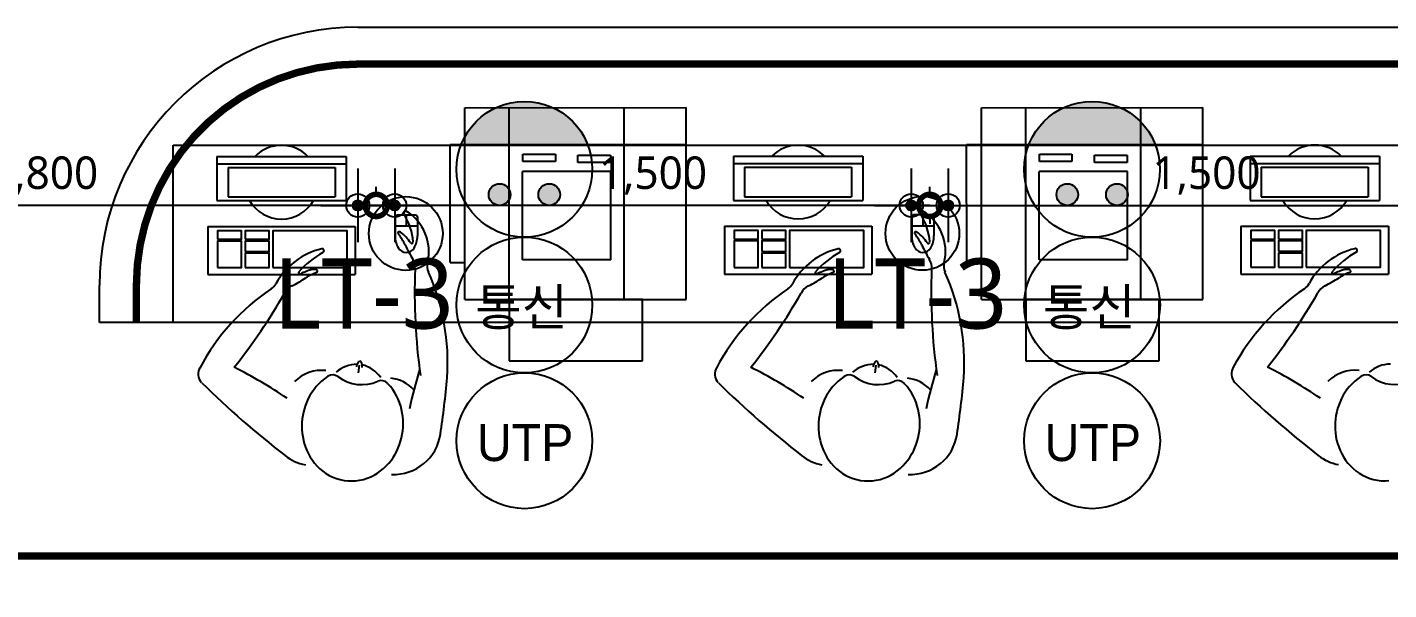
# Model space of a CAD drawing. Extents: x 11477420 to 23072185, y -28506554 to -14238804.
# Drawn here: x 11533078 to 11536768, y -14277241 to -14275716 of the extents above; entities that cross this region are included whole.
import ezdxf
from ezdxf.enums import TextEntityAlignment as Align

# ---------------------------------------------------------------- set-up
doc = ezdxf.new("R2010")
doc.units = 0
doc.header["$LTSCALE"] = 50
doc.header["$MEASUREMENT"] = 0
doc.linetypes.add('DH-HID2', pattern=[1.2, 0.8, -0.4])
doc.linetypes.add('HIDDEN', pattern=[0.375, 0.25, -0.125])
doc.layers.get('0').update_dxf_attribs({"linetype": 'CONTINUOUS'})
doc.layers.get('DEFPOINTS').update_dxf_attribs({"linetype": 'CONTINUOUS'})
for name, color, linetype in [('07-DIM WAL', 5, 'CONTINUOUS'), ('2.글자선', 60, 'CONTINUOUS'), ('3 가구-붙박이', 6, 'CONTINUOUS'), ('BLOCK', 1, 'CONTINUOUS'), ('FU-FURM', 251, 'DH-HID2'), ('Layer2', 51, 'CONTINUOUS'), ('RC-LIGHT', 7, 'CONTINUOUS'), ('설비', 7, 'CONTINUOUS')]:
    doc.layers.add(name, color=color, linetype=linetype)
doc.styles.add('DAWIN', font='NanumSquareR.ttf')
doc.styles.add('맑은 고딕', font='malgun.ttf')
doc.styles.add('코레일둥고', font='Korail_Round_Gothic_Medium.ttf')
doc.dimstyles.new('40', dxfattribs={"dimscale": 40, "dimtxt": 2.2, "dimasz": 3, "dimexe": 1.25, "dimexo": 0.625, "dimtad": 1, "dimdec": 0, "dimzin": 0, "dimdsep": 46, "dimlunit": 6, "dimtxsty": 'DAWIN', "dimblk1": 'DOTSMALL', "dimblk2": 'DOTSMALL', "dimsah": 1, "dimcen": 0.001, "dimclrd": 1, "dimclre": 1, "dimclrt": 3, "dimadec": 0, "dimazin": 0, "dimtfac": 1, "dimtdec": 0, "dimtix": 1, "dimtmove": 2, "dimatfit": 3, "dimldrblk": 'DOTSMALL', "dimfxl": 0, "dimtolj": 1, "dimtzin": 0, "dimarcsym": 0})

# ---------------------------------------------------------------- blocks, each defined once
blk = doc.blocks.new('flooor2')
at = {"layer": '3 가구-붙박이', "color": 8}
for p, q in [((11533974.1, -14275716.4), (11537774.1, -14275716.4)), ((11533474.1, -14276036.4), (11537774.1, -14276036.4)), ((11533474.1, -14276516.4), (11533474.1, -14276036.4)), ((11533274.1, -14276516.4), (11533274.1, -14276416.4)), ((11537774.1, -14276516.4), (11533274.1, -14276516.4))]:
    blk.add_line(p, q, dxfattribs=at)
blk.add_arc((11533974.1, -14276416.4), 700, 90, 180, dxfattribs=at)
at = {"layer": 'BLOCK', "color": 8}
for p, q in [((11533834.6, -14276378.4), (11533833.9, -14276378.7)), ((11533835.4, -14276378), (11533834.6, -14276378.4)), ((11533836.2, -14276377.6), (11533835.4, -14276378)), ((11533837, -14276377.3), (11533836.2, -14276377.6)), ((11533837.7, -14276377), (11533837, -14276377.3)), ((11533838.3, -14276376.7), (11533837.7, -14276377)), ((11533838.9, -14276376.4), (11533838.3, -14276376.7)), ((11533839.5, -14276376.2), (11533838.9, -14276376.4)), ((11533840.1, -14276376), (11533839.5, -14276376.2)), ((11533840.7, -14276375.8), (11533840.1, -14276376)), ((11533841.2, -14276375.6), (11533840.7, -14276375.8)), ((11533841.8, -14276375.4), (11533841.2, -14276375.6)), ((11533842.3, -14276375.2), (11533841.8, -14276375.4)), ((11533842.9, -14276375.1), (11533842.3, -14276375.2)), ((11533843.4, -14276374.9), (11533842.9, -14276375.1)), ((11533844, -14276374.7), (11533843.4, -14276374.9)), ((11533844.6, -14276374.6), (11533844, -14276374.7)), ((11533845.2, -14276374.4), (11533844.6, -14276374.6)), ((11533845.8, -14276374.3), (11533845.2, -14276374.4)), ((11533846.5, -14276374.1), (11533845.8, -14276374.3)), ((11533847.1, -14276374), (11533846.5, -14276374.1)), ((11533847.9, -14276373.8), (11533847.1, -14276374)), ((11533848.7, -14276373.7), (11533847.9, -14276373.8)), ((11533849.6, -14276373.5), (11533848.7, -14276373.7)), ((11533850.5, -14276373.4), (11533849.6, -14276373.5)), ((11533851.5, -14276373.2), (11533850.5, -14276373.4)), ((11533852.7, -14276373.1), (11533851.5, -14276373.2)), ((11533854, -14276373), (11533852.7, -14276373.1)), ((11533855.4, -14276373), (11533854, -14276373)), ((11533856.9, -14276373), (11533855.4, -14276373)), ((11533858.6, -14276373.2), (11533856.9, -14276373)), ((11533860.4, -14276373.5), (11533858.6, -14276373.2)), ((11533862, -14276374.1), (11533860.4, -14276373.5)), ((11533863.5, -14276374.9), (11533862, -14276374.1)), ((11533864.5, -14276376.1), (11533863.5, -14276374.9)), ((11533863.9, -14276380.8), (11533864.1, -14276380.5)), ((11533864.1, -14276380.5), (11533864.8, -14276379)), ((11533865, -14276377.5), (11533864.5, -14276376.1)), ((11533864.8, -14276379), (11533865, -14276377.5)), ((11535234.6, -14276378.4), (11535233.9, -14276378.7)), ((11535235.4, -14276378), (11535234.6, -14276378.4)), ((11535236.2, -14276377.6), (11535235.4, -14276378)), ((11535237, -14276377.3), (11535236.2, -14276377.6)), ((11535237.7, -14276377), (11535237, -14276377.3)), ((11535238.3, -14276376.7), (11535237.7, -14276377)), ((11535238.9, -14276376.4), (11535238.3, -14276376.7)), ((11535239.5, -14276376.2), (11535238.9, -14276376.4)), ((11535240.1, -14276376), (11535239.5, -14276376.2)), ((11535240.7, -14276375.8), (11535240.1, -14276376)), ((11535241.2, -14276375.6), (11535240.7, -14276375.8)), ((11535241.8, -14276375.4), (11535241.2, -14276375.6)), ((11535242.3, -14276375.2), (11535241.8, -14276375.4)), ((11535242.9, -14276375.1), (11535242.3, -14276375.2)), ((11535243.4, -14276374.9), (11535242.9, -14276375.1)), ((11535244, -14276374.7), (11535243.4, -14276374.9)), ((11535244.6, -14276374.6), (11535244, -14276374.7)), ((11535245.2, -14276374.4), (11535244.6, -14276374.6)), ((11535245.8, -14276374.3), (11535245.2, -14276374.4)), ((11535246.5, -14276374.1), (11535245.8, -14276374.3)), ((11535247.1, -14276374), (11535246.5, -14276374.1)), ((11535247.9, -14276373.8), (11535247.1, -14276374)), ((11535248.7, -14276373.7), (11535247.9, -14276373.8)), ((11535249.6, -14276373.5), (11535248.7, -14276373.7)), ((11535250.5, -14276373.4), (11535249.6, -14276373.5)), ((11535251.5, -14276373.2), (11535250.5, -14276373.4)), ((11535252.7, -14276373.1), (11535251.5, -14276373.2)), ((11535254, -14276373), (11535252.7, -14276373.1)), ((11535255.4, -14276373), (11535254, -14276373)), ((11535256.9, -14276373), (11535255.4, -14276373)), ((11535258.6, -14276373.2), (11535256.9, -14276373)), ((11535260.4, -14276373.5), (11535258.6, -14276373.2)), ((11535262, -14276374.1), (11535260.4, -14276373.5)), ((11535263.5, -14276374.9), (11535262, -14276374.1)), ((11535264.5, -14276376.1), (11535263.5, -14276374.9)), ((11535263.9, -14276380.8), (11535264.1, -14276380.5)), ((11535264.1, -14276380.5), (11535264.8, -14276379)), ((11535265, -14276377.5), (11535264.5, -14276376.1)), ((11535264.8, -14276379), (11535265, -14276377.5)), ((11536634.6, -14276378.1), (11536633.9, -14276378.4)), ((11536635.4, -14276377.6), (11536634.6, -14276378.1)), ((11536636.2, -14276377.3), (11536635.4, -14276377.6)), ((11536637, -14276376.9), (11536636.2, -14276377.3)), ((11536637.7, -14276376.6), (11536637, -14276376.9)), ((11536638.3, -14276376.3), (11536637.7, -14276376.6)), ((11536638.9, -14276376.1), (11536638.3, -14276376.3)), ((11536639.5, -14276375.9), (11536638.9, -14276376.1)), ((11536640.1, -14276375.7), (11536639.5, -14276375.9)), ((11536640.7, -14276375.5), (11536640.1, -14276375.7)), ((11536641.2, -14276375.3), (11536640.7, -14276375.5)), ((11536641.8, -14276375.1), (11536641.2, -14276375.3)), ((11536642.3, -14276374.9), (11536641.8, -14276375.1)), ((11536642.9, -14276374.7), (11536642.3, -14276374.9)), ((11536643.4, -14276374.6), (11536642.9, -14276374.7)), ((11536644, -14276374.4), (11536643.4, -14276374.6)), ((11536644.6, -14276374.2), (11536644, -14276374.4)), ((11536645.2, -14276374.1), (11536644.6, -14276374.2)), ((11536645.8, -14276373.9), (11536645.2, -14276374.1)), ((11536646.5, -14276373.8), (11536645.8, -14276373.9)), ((11536647.1, -14276373.6), (11536646.5, -14276373.8)), ((11536647.9, -14276373.5), (11536647.1, -14276373.6)), ((11536648.7, -14276373.3), (11536647.9, -14276373.5)), ((11536649.6, -14276373.2), (11536648.7, -14276373.3)), ((11536650.5, -14276373), (11536649.6, -14276373.2)), ((11536651.5, -14276372.9), (11536650.5, -14276373)), ((11536652.7, -14276372.8), (11536651.5, -14276372.9)), ((11536654, -14276372.7), (11536652.7, -14276372.8)), ((11536655.4, -14276372.7), (11536654, -14276372.7)), ((11536656.9, -14276372.7), (11536655.4, -14276372.7)), ((11536658.6, -14276372.9), (11536656.9, -14276372.7)), ((11536660.4, -14276373.2), (11536658.6, -14276372.9)), ((11536662, -14276373.7), (11536660.4, -14276373.2)), ((11536663.5, -14276374.6), (11536662, -14276373.7)), ((11536664.5, -14276375.7), (11536663.5, -14276374.6)), ((11536663.9, -14276380.4), (11536664.1, -14276380.2)), ((11536664.1, -14276380.2), (11536664.8, -14276378.7)), ((11536665, -14276377.1), (11536664.5, -14276375.7)), ((11536664.8, -14276378.7), (11536665, -14276377.1)), ((11533970.1, -14276636.6), (11533970, -14276636.8)), ((11533970.3, -14276635.6), (11533970.1, -14276636.6)), ((11533970.6, -14276634.6), (11533970.3, -14276635.6)), ((11533970.9, -14276633.5), (11533970.6, -14276634.6)), ((11533971.3, -14276632.2), (11533970.9, -14276633.5)), ((11533971.8, -14276630.9), (11533971.3, -14276632.2)), ((11533972.5, -14276629.4), (11533971.8, -14276630.9)), ((11533973.2, -14276627.7), (11533972.5, -14276629.4)), ((11533974.2, -14276626.1), (11533973.2, -14276627.7)), ((11533975.4, -14276624.4), (11533974.2, -14276626.1)), ((11533976.8, -14276623), (11533975.4, -14276624.4)), ((11533976.3, -14276653.5), (11533978.7, -14276632.5)), ((11533978.3, -14276622.1), (11533976.8, -14276623)), ((11533980, -14276621.9), (11533978.3, -14276622.1)), ((11533981.5, -14276622.5), (11533980, -14276621.9)), ((11533982.8, -14276623.8), (11533981.5, -14276622.5)), ((11533983.8, -14276625.4), (11533982.8, -14276623.8)), ((11533984.6, -14276627.3), (11533983.8, -14276625.4)), ((11533985.1, -14276629.1), (11533984.6, -14276627.3)), ((11533985.5, -14276630.9), (11533985.1, -14276629.1)), ((11533985.8, -14276632.5), (11533985.5, -14276630.9)), ((11533986, -14276633.9), (11533985.8, -14276632.5)), ((11533986.1, -14276635.3), (11533986, -14276633.9)), ((11533986.1, -14276636.4), (11533986.1, -14276635.3)), ((11533986.2, -14276637.5), (11533986.1, -14276636.4)), ((11533986.2, -14276638.5), (11533986.2, -14276637.5)), ((11533986.2, -14276638.7), (11533986.2, -14276638.5)), ((11535370.1, -14276636.6), (11535370, -14276636.8)), ((11535370.3, -14276635.6), (11535370.1, -14276636.6)), ((11535370.6, -14276634.6), (11535370.3, -14276635.6)), ((11535370.9, -14276633.5), (11535370.6, -14276634.6)), ((11535371.3, -14276632.2), (11535370.9, -14276633.5)), ((11535371.8, -14276630.9), (11535371.3, -14276632.2)), ((11535372.5, -14276629.4), (11535371.8, -14276630.9)), ((11535373.2, -14276627.7), (11535372.5, -14276629.4)), ((11535374.2, -14276626.1), (11535373.2, -14276627.7)), ((11535375.4, -14276624.4), (11535374.2, -14276626.1)), ((11535376.8, -14276623), (11535375.4, -14276624.4)), ((11535376.3, -14276653.5), (11535378.7, -14276632.5)), ((11535378.3, -14276622.1), (11535376.8, -14276623)), ((11535380, -14276621.9), (11535378.3, -14276622.1)), ((11535381.5, -14276622.5), (11535380, -14276621.9)), ((11535382.8, -14276623.8), (11535381.5, -14276622.5)), ((11535383.8, -14276625.4), (11535382.8, -14276623.8)), ((11535384.6, -14276627.3), (11535383.8, -14276625.4)), ((11535385.1, -14276629.1), (11535384.6, -14276627.3)), ((11535385.5, -14276630.9), (11535385.1, -14276629.1)), ((11535385.8, -14276632.5), (11535385.5, -14276630.9)), ((11535386, -14276633.9), (11535385.8, -14276632.5)), ((11535386.1, -14276635.3), (11535386, -14276633.9)), ((11535386.1, -14276636.4), (11535386.1, -14276635.3)), ((11535386.2, -14276637.5), (11535386.1, -14276636.4)), ((11535386.2, -14276638.5), (11535386.2, -14276637.5)), ((11535386.2, -14276638.7), (11535386.2, -14276638.5)), ((11533861.7, -14276690.3), (11533855.4, -14276698)), ((11533868.6, -14276682.9), (11533861.7, -14276690.3)), ((11533875.9, -14276675.9), (11533868.6, -14276682.9)), ((11533883.9, -14276669.5), (11533875.9, -14276675.9)), ((11533892.3, -14276663.5), (11533883.9, -14276669.5)), ((11533893.7, -14276662.6), (11533892.3, -14276663.5)), ((11534055.7, -14276682.7), (11534054.5, -14276681.5)), ((11534062.5, -14276690.4), (11534055.7, -14276682.7)), ((11534068.7, -14276698.5), (11534062.5, -14276690.4)), ((11535261.7, -14276690.3), (11535255.4, -14276698)), ((11535268.6, -14276682.9), (11535261.7, -14276690.3)), ((11535275.9, -14276675.9), (11535268.6, -14276682.9)), ((11535283.9, -14276669.5), (11535275.9, -14276675.9)), ((11535292.3, -14276663.5), (11535283.9, -14276669.5)), ((11535293.7, -14276662.6), (11535292.3, -14276663.5)), ((11535455.7, -14276682.7), (11535454.5, -14276681.5)), ((11535462.5, -14276690.4), (11535455.7, -14276682.7)), ((11535468.7, -14276698.5), (11535462.5, -14276690.4)), ((11536661.7, -14276689.9), (11536655.4, -14276697.7)), ((11536668.6, -14276682.6), (11536661.7, -14276689.9)), ((11536675.9, -14276675.6), (11536668.6, -14276682.6)), ((11536683.9, -14276669.1), (11536675.9, -14276675.6)), ((11536692.3, -14276663.2), (11536683.9, -14276669.1)), ((11536693.7, -14276662.3), (11536692.3, -14276663.2)), ((11533835.8, -14276732), (11533832.3, -14276741)), ((11533839.9, -14276723.1), (11533835.8, -14276732)), ((11533844.5, -14276714.5), (11533839.9, -14276723.1)), ((11533849.7, -14276706.1), (11533844.5, -14276714.5)), ((11533855.4, -14276698), (11533849.7, -14276706.1)), ((11534074.2, -14276707), (11534068.7, -14276698.5)), ((11534079.2, -14276715.8), (11534074.2, -14276707)), ((11534083.5, -14276724.8), (11534079.2, -14276715.8)), ((11534087.2, -14276734), (11534083.5, -14276724.8)), ((11535235.8, -14276732), (11535232.3, -14276741)), ((11535239.9, -14276723.1), (11535235.8, -14276732)), ((11535244.5, -14276714.5), (11535239.9, -14276723.1)), ((11535249.7, -14276706.1), (11535244.5, -14276714.5)), ((11535255.4, -14276698), (11535249.7, -14276706.1)), ((11535474.2, -14276707), (11535468.7, -14276698.5)), ((11535479.2, -14276715.8), (11535474.2, -14276707)), ((11535483.5, -14276724.8), (11535479.2, -14276715.8)), ((11535487.2, -14276734), (11535483.5, -14276724.8)), ((11536635.8, -14276731.6), (11536632.3, -14276740.6)), ((11536639.9, -14276722.8), (11536635.8, -14276731.6)), ((11536644.5, -14276714.2), (11536639.9, -14276722.8)), ((11536649.7, -14276705.8), (11536644.5, -14276714.2)), ((11536655.4, -14276697.7), (11536649.7, -14276705.8)), ((11533824.9, -14276768.8), (11533823.5, -14276778.3)), ((11533826.8, -14276759.4), (11533824.9, -14276768.8)), ((11533829.3, -14276750.1), (11533826.8, -14276759.4)), ((11533832.3, -14276741), (11533829.3, -14276750.1)), ((11534090.3, -14276743.3), (11534087.2, -14276734)), ((11534092.8, -14276752.8), (11534090.3, -14276743.3)), ((11534094.7, -14276762.3), (11534092.8, -14276752.8)), ((11534096.1, -14276771.9), (11534094.7, -14276762.3)), ((11535224.9, -14276768.8), (11535223.5, -14276778.3)), ((11535226.8, -14276759.4), (11535224.9, -14276768.8)), ((11535229.3, -14276750.1), (11535226.8, -14276759.4)), ((11535232.3, -14276741), (11535229.3, -14276750.1)), ((11535490.3, -14276743.3), (11535487.2, -14276734)), ((11535492.8, -14276752.8), (11535490.3, -14276743.3)), ((11535494.7, -14276762.3), (11535492.8, -14276752.8)), ((11535496.1, -14276771.9), (11535494.7, -14276762.3)), ((11536624.9, -14276768.5), (11536623.5, -14276777.9)), ((11536626.8, -14276759.1), (11536624.9, -14276768.5)), ((11536629.3, -14276749.8), (11536626.8, -14276759.1)), ((11536632.3, -14276740.6), (11536629.3, -14276749.8)), ((11533822.7, -14276787.8), (11533822.4, -14276797.4)), ((11533822.4, -14276797.4), (11533822.6, -14276807)), ((11533823.5, -14276778.3), (11533822.7, -14276787.8)), ((11534096, -14276810.2), (11534096.8, -14276800.7)), ((11534096.9, -14276781.5), (11534096.1, -14276771.9)), ((11534096.8, -14276800.7), (11534097.1, -14276791.1)), ((11534097.1, -14276791.1), (11534096.9, -14276781.5)), ((11535222.7, -14276787.8), (11535222.4, -14276797.4)), ((11535222.4, -14276797.4), (11535222.6, -14276807)), ((11535223.5, -14276778.3), (11535222.7, -14276787.8)), ((11535496, -14276810.2), (11535496.8, -14276800.7)), ((11535496.9, -14276781.5), (11535496.1, -14276771.9)), ((11535496.8, -14276800.7), (11535497.1, -14276791.1)), ((11535497.1, -14276791.1), (11535496.9, -14276781.5)), ((11536622.7, -14276787.5), (11536622.4, -14276797.1)), ((11536622.4, -14276797.1), (11536622.6, -14276806.7)), ((11536623.5, -14276777.9), (11536622.7, -14276787.5)), ((11533822.6, -14276807), (11533823.4, -14276816.6)), ((11533823.4, -14276816.6), (11533824.8, -14276826.2)), ((11533824.8, -14276826.2), (11533826.7, -14276835.7)), ((11533826.7, -14276835.7), (11533829.2, -14276845.2)), ((11534087.2, -14276847.5), (11534090.2, -14276838.4)), ((11534090.2, -14276838.4), (11534092.7, -14276829.1)), ((11534092.7, -14276829.1), (11534094.6, -14276819.7)), ((11534094.6, -14276819.7), (11534096, -14276810.2)), ((11535222.6, -14276807), (11535223.4, -14276816.6)), ((11535223.4, -14276816.6), (11535224.8, -14276826.2)), ((11535224.8, -14276826.2), (11535226.7, -14276835.7)), ((11535226.7, -14276835.7), (11535229.2, -14276845.2)), ((11535487.2, -14276847.5), (11535490.2, -14276838.4)), ((11535490.2, -14276838.4), (11535492.7, -14276829.1)), ((11535492.7, -14276829.1), (11535494.6, -14276819.7)), ((11535494.6, -14276819.7), (11535496, -14276810.2)), ((11536622.6, -14276806.7), (11536623.4, -14276816.3)), ((11536623.4, -14276816.3), (11536624.8, -14276825.9)), ((11536624.8, -14276825.9), (11536626.7, -14276835.4)), ((11536626.7, -14276835.4), (11536629.2, -14276844.8)), ((11533829.2, -14276845.2), (11533832.3, -14276854.5)), ((11533832.3, -14276854.5), (11533836, -14276863.7)), ((11533836, -14276863.7), (11533840.4, -14276872.7)), ((11533840.4, -14276872.7), (11533845.3, -14276881.5)), ((11534069.8, -14276882.4), (11534075, -14276874)), ((11534075, -14276874), (11534079.6, -14276865.4)), ((11534079.6, -14276865.4), (11534083.7, -14276856.5)), ((11534083.7, -14276856.5), (11534087.2, -14276847.5)), ((11535229.2, -14276845.2), (11535232.3, -14276854.5)), ((11535232.3, -14276854.5), (11535236, -14276863.7)), ((11535236, -14276863.7), (11535240.4, -14276872.7)), ((11535240.4, -14276872.7), (11535245.3, -14276881.5)), ((11535469.8, -14276882.4), (11535475, -14276874)), ((11535475, -14276874), (11535479.6, -14276865.4)), ((11535479.6, -14276865.4), (11535483.7, -14276856.5)), ((11535483.7, -14276856.5), (11535487.2, -14276847.5)), ((11536629.2, -14276844.8), (11536632.3, -14276854.2)), ((11536632.3, -14276854.2), (11536636, -14276863.4)), ((11536636, -14276863.4), (11536640.3, -14276872.4)), ((11536640.3, -14276872.4), (11536645.3, -14276881.2)), ((11533845.3, -14276881.5), (11533850.9, -14276890)), ((11533850.9, -14276890), (11533857.1, -14276898.1)), ((11533857.1, -14276898.1), (11533863.9, -14276905.8)), ((11533863.9, -14276905.8), (11533871.3, -14276913)), ((11533871.3, -14276913), (11533879.2, -14276919.7)), ((11534035.7, -14276919), (11534043.6, -14276912.6)), ((11534043.6, -14276912.6), (11534050.9, -14276905.6)), ((11534050.9, -14276905.6), (11534057.8, -14276898.2)), ((11534057.8, -14276898.2), (11534064.1, -14276890.5)), ((11534064.1, -14276890.5), (11534069.8, -14276882.4)), ((11535245.3, -14276881.5), (11535250.9, -14276890)), ((11535250.9, -14276890), (11535257.1, -14276898.1)), ((11535257.1, -14276898.1), (11535263.9, -14276905.8)), ((11535263.9, -14276905.8), (11535271.3, -14276913)), ((11535271.3, -14276913), (11535279.2, -14276919.7)), ((11535435.7, -14276919), (11535443.6, -14276912.6)), ((11535443.6, -14276912.6), (11535450.9, -14276905.6)), ((11535450.9, -14276905.6), (11535457.8, -14276898.2)), ((11535457.8, -14276898.2), (11535464.1, -14276890.5)), ((11535464.1, -14276890.5), (11535469.8, -14276882.4)), ((11536645.3, -14276881.2), (11536650.9, -14276889.6)), ((11536650.9, -14276889.6), (11536657.1, -14276897.7)), ((11536657.1, -14276897.7), (11536663.9, -14276905.5)), ((11536663.9, -14276905.5), (11536671.3, -14276912.7)), ((11536671.3, -14276912.7), (11536679.2, -14276919.4)), ((11533879.2, -14276919.7), (11533887.8, -14276925.8)), ((11533887.8, -14276925.8), (11533896.8, -14276931.2)), ((11533896.8, -14276931.2), (11533906.3, -14276935.9)), ((11533906.3, -14276935.9), (11533916.2, -14276939.7)), ((11533916.2, -14276939.7), (11533926.3, -14276942.7)), ((11533926.3, -14276942.7), (11533936.7, -14276944.9)), ((11533936.7, -14276944.9), (11533947.3, -14276946.1)), ((11533947.3, -14276946.1), (11533957.9, -14276946.4)), ((11533957.9, -14276946.4), (11533968.5, -14276945.9)), ((11533968.5, -14276945.9), (11533979, -14276944.4)), ((11533979, -14276944.4), (11533989.3, -14276942)), ((11533989.3, -14276942), (11533999.4, -14276938.9)), ((11533999.4, -14276938.9), (11534009.1, -14276934.9)), ((11534009.1, -14276934.9), (11534018.4, -14276930.3)), ((11534018.4, -14276930.3), (11534027.3, -14276925)), ((11534027.3, -14276925), (11534035.7, -14276919)), ((11535279.2, -14276919.7), (11535287.8, -14276925.8)), ((11535287.8, -14276925.8), (11535296.8, -14276931.2)), ((11535296.8, -14276931.2), (11535306.3, -14276935.9)), ((11535306.3, -14276935.9), (11535316.2, -14276939.7)), ((11535316.2, -14276939.7), (11535326.3, -14276942.7)), ((11535326.3, -14276942.7), (11535336.7, -14276944.9)), ((11535336.7, -14276944.9), (11535347.3, -14276946.1)), ((11535347.3, -14276946.1), (11535357.9, -14276946.4)), ((11535357.9, -14276946.4), (11535368.5, -14276945.9)), ((11535368.5, -14276945.9), (11535379, -14276944.4)), ((11535379, -14276944.4), (11535389.3, -14276942)), ((11535389.3, -14276942), (11535399.4, -14276938.9)), ((11535399.4, -14276938.9), (11535409.1, -14276934.9)), ((11535409.1, -14276934.9), (11535418.4, -14276930.3)), ((11535418.4, -14276930.3), (11535427.3, -14276925)), ((11535427.3, -14276925), (11535435.7, -14276919)), ((11536679.2, -14276919.4), (11536687.8, -14276925.5)), ((11536687.8, -14276925.5), (11536696.8, -14276930.9)), ((11536696.8, -14276930.9), (11536706.3, -14276935.5)), ((11536706.3, -14276935.5), (11536716.2, -14276939.4)), ((11536716.2, -14276939.4), (11536726.3, -14276942.4)), ((11536726.3, -14276942.4), (11536736.7, -14276944.5)), ((11536736.7, -14276944.5), (11536747.3, -14276945.8)), ((11536747.3, -14276945.8), (11536757.9, -14276946.1)), ((11536757.9, -14276946.1), (11536768.5, -14276945.5))]:
    blk.add_line(p, q, dxfattribs=at)
for centre, radius, start, end in [((11534104.6, -14276220.5), 5.67, 82.0924, 210.1135), ((11534039, -14276324.1), 127.7, 346.1893, 58.7345), ((11535504.6, -14276220.5), 5.67, 82.0924, 210.1135), ((11535439, -14276324.1), 127.7, 346.1893, 58.7345), ((11533956.1, -14276312), 168.7, 4.5802, 31.6921), ((11535356.1, -14276312), 168.7, 4.5802, 31.6921), ((11534086.8, -14276274.8), 3.9, 47.5273, 227.5285), ((11533978.6, -14276364.1), 136.5, 24.9753, 39.2892), ((11534033.7, -14276352.9), 98.3, 31.8449, 55.4243), ((11535486.8, -14276274.8), 3.9, 47.5273, 227.5285), ((11535378.6, -14276364.1), 136.5, 24.9753, 39.2892), ((11535433.7, -14276352.9), 98.3, 31.8449, 55.4243), ((11533920.1, -14276503.5), 191.6, 103.2278, 151.3653), ((11533877.4, -14276322), 5.11, 294.3271, 103.2283), ((11534497.6, -14276122.4), 436, 204.9747, 210.7765), ((11534120.5, -14276299), 3.84, 211.8448, 3.316), ((11535320.1, -14276503.5), 191.6, 103.2278, 151.3653), ((11535277.4, -14276322), 5.11, 294.3271, 103.2283), ((11535897.6, -14276122.4), 436, 204.9747, 210.7765), ((11535520.5, -14276299), 3.84, 211.8448, 3.316), ((11536720.1, -14276503.2), 191.6, 103.2278, 151.3653), ((11536677.4, -14276321.6), 5.11, 294.3271, 103.2283), ((11534004.5, -14276546.8), 253.1, 119.5754, 138.6129), ((11534090, -14276367.2), 39.4, 352.6332, 33.4358), ((11534201.4, -14276364), 39.4, 166.1892, 204.0696), ((11535404.5, -14276546.8), 253.1, 119.5754, 138.6129), ((11535490, -14276367.2), 39.4, 352.6332, 33.4358), ((11535601.4, -14276364), 39.4, 166.1892, 204.0696), ((11536804.5, -14276546.4), 253.1, 119.5754, 138.6129), ((11533596.1, -14276029.8), 436, 297.1661, 302.9679), ((11533817.5, -14276382), 3.84, 138.614, 298.9552), ((11533866.9, -14276471.3), 98.3, 109.6236, 118.9551), ((11533907.7, -14276510.1), 136.5, 108.6532, 122.9671), ((11535743.8, -14276434.6), 1615.8, 177.7896, 188.0198), ((11533616.4, -14276625.3), 601.2, 356.0826, 24.0694), ((11534996.1, -14276029.8), 436, 297.1661, 302.9679), ((11535217.5, -14276382), 3.84, 138.614, 298.9552), ((11535266.9, -14276471.3), 98.3, 109.6236, 118.9551), ((11535307.7, -14276510.1), 136.5, 108.6532, 122.9671), ((11537143.8, -14276434.6), 1615.8, 177.7896, 188.0198), ((11535016.4, -14276625.3), 601.2, 356.0826, 24.0694), ((11536396.1, -14276029.5), 436, 297.1661, 302.9679), ((11536617.5, -14276381.6), 3.84, 138.614, 298.9552), ((11536666.9, -14276471), 98.3, 109.6236, 118.9551), ((11536707.7, -14276509.8), 136.5, 108.6532, 122.9671), ((11534075.9, -14276923.7), 601.2, 124.0369, 151.8596), ((11533717.4, -14276392.8), 39.4, 304.0376, 331.3659), ((11533811.5, -14276453.6), 39.4, 114.5058, 155.3086), ((11535475.9, -14276923.7), 601.2, 124.0369, 151.8596), ((11535117.4, -14276392.8), 39.4, 304.0376, 331.3659), ((11535211.5, -14276453.6), 39.4, 114.5058, 155.3086), ((11536875.9, -14276923.4), 601.2, 124.0369, 151.8596), ((11535174.2, -14275632.6), 1615.8, 321.5304, 330.153), ((11536517.4, -14276392.5), 39.4, 304.0376, 331.3659), ((11536611.5, -14276453.2), 39.4, 114.5058, 155.3086), ((11532374.2, -14275632.9), 1615.8, 321.5304, 330.153), ((11533774.2, -14275632.9), 1615.8, 321.5304, 330.153), ((11533574.2, -14276656.7), 32.8, 144.8332, 224.3628), ((11533054.4, -14277798.8), 1299.7, 55.9262, 63.2537), ((11533875.8, -14276748.9), 102.4, 83.3147, 135.5022), ((11533972.2, -14276715.7), 85.7, 89.9895, 131.7515), ((11533965.8, -14276715), 85.7, 34.8779, 76.6399), ((11535384.4, -14277025.2), 1299.7, 162.9781, 167.8187), ((11534974.2, -14276656.7), 32.8, 144.8332, 224.3628), ((11534454.4, -14277798.8), 1299.7, 55.9262, 63.2537), ((11535275.8, -14276748.9), 102.4, 83.3147, 135.5022), ((11535372.2, -14276715.7), 85.7, 89.9895, 131.7515), ((11535365.8, -14276715), 85.7, 34.8779, 76.6399), ((11536784.4, -14277025.2), 1299.7, 162.9781, 167.8187), ((11536374.2, -14276656.3), 32.8, 144.8332, 224.3628), ((11535854.4, -14277798.4), 1299.7, 55.9262, 63.2537), ((11536675.8, -14276748.6), 102.4, 83.3147, 135.5022), ((11536772.2, -14276715.4), 85.7, 89.9895, 131.7515), ((11535381, -14274815.6), 2612.4, 225.5367, 232.1177), ((11533906.3, -14276681.9), 23, 52.9775, 123.1019), ((11533985.2, -14276577.3), 108, 232.978, 293.6514), ((11534037.7, -14276697.3), 23, 43.5275, 113.6519), ((11534051.9, -14276769.6), 102.4, 43.4483, 83.3147), ((11531614.1, -14276435.5), 2612.4, 351.5518, 354.9301), ((11536781, -14274815.6), 2612.4, 225.5367, 232.1177), ((11535306.3, -14276681.9), 23, 52.9775, 123.1019), ((11535385.2, -14276577.3), 108, 232.978, 293.6514), ((11535437.7, -14276697.3), 23, 43.5275, 113.6519), ((11535451.9, -14276769.6), 102.4, 43.4483, 83.3147), ((11533014.1, -14276435.5), 2612.4, 351.5518, 354.9301), ((11538181, -14274815.3), 2612.4, 225.5367, 232.1177), ((11536706.3, -14276681.6), 23, 52.9775, 123.1019), ((11536785.2, -14276577), 108, 232.978, 293.6514), ((11534071.5, -14276800.5), 128, 267.273, 351.5519), ((11535471.5, -14276800.5), 128, 267.273, 351.5519), ((11533855.5, -14276776.5), 128, 232.1177, 259.4011), ((11535255.5, -14276776.5), 128, 232.1177, 259.4011), ((11536655.5, -14276776.2), 128, 232.1177, 259.4011)]:
    blk.add_arc(centre, radius, start, end, dxfattribs=at)
at = {"layer": 'FU-FURM', "color": 8, "ltscale": 30}
for p, q in [((11534264, -14275934.5), (11534864, -14275934.4)), ((11534264.1, -14276454.5), (11534264, -14275934.5)), ((11534384.1, -14276454.5), (11534384, -14275934.5)), ((11534696.1, -14276454.4), (11534696, -14275934.4)), ((11534864.1, -14276454.4), (11534864, -14275934.4)), ((11535664, -14275934.5), (11536264, -14275934.4)), ((11535664.1, -14276454.5), (11535664, -14275934.5)), ((11535784.1, -14276454.5), (11535784, -14275934.5)), ((11536096.1, -14276454.4), (11536096, -14275934.4)), ((11536264.1, -14276454.4), (11536264, -14275934.4)), ((11534224, -14276034.5), (11534264, -14276034.5)), ((11534224.1, -14276354.5), (11534224, -14276034.5)), ((11534264, -14276034.5), (11534864, -14276034.4)), ((11535624, -14276034.5), (11535664, -14276034.5)), ((11535624.1, -14276354.5), (11535624, -14276034.5)), ((11535664, -14276034.5), (11536264, -14276034.4)), ((11534660.2, -14276107.2), (11534420.2, -14276107.2)), ((11534420.2, -14276347.2), (11534420.2, -14276107.2)), ((11534660.2, -14276347.2), (11534660.2, -14276107.2)), ((11536060.2, -14276107.2), (11535820.2, -14276107.2)), ((11535820.2, -14276347.2), (11535820.2, -14276107.2)), ((11536060.2, -14276347.2), (11536060.2, -14276107.2)), ((11534224.1, -14276354.5), (11534264.1, -14276354.5)), ((11534660.2, -14276347.2), (11534420.2, -14276347.2)), ((11535624.1, -14276354.5), (11535664.1, -14276354.5)), ((11536060.2, -14276347.2), (11535820.2, -14276347.2)), ((11534264.1, -14276454.5), (11534864.1, -14276454.4)), ((11535664.1, -14276454.5), (11536264.1, -14276454.4))]:
    blk.add_line(p, q, dxfattribs=at)
at = {"layer": 'FU-FURM', "color": 8, "linetype": 'Continuous'}
for p, q in [((11533592.4, -14276066.4), (11533942.4, -14276066.4)), ((11533592.4, -14276066.4), (11533592.4, -14276186.4)), ((11533592.4, -14276066.4), (11533592.4, -14276186.4)), ((11533942.4, -14276066.4), (11533942.4, -14276186.4)), ((11534992.4, -14276066.1), (11535342.4, -14276066.1)), ((11534992.4, -14276066.1), (11534992.4, -14276186.1)), ((11534992.4, -14276066.1), (11534992.4, -14276186.1)), ((11535342.4, -14276066.1), (11535342.4, -14276186.1)), ((11536392.4, -14276065.8), (11536742.4, -14276065.8)), ((11536392.4, -14276065.8), (11536392.4, -14276185.8)), ((11536392.4, -14276065.8), (11536392.4, -14276185.8)), ((11536742.4, -14276065.8), (11536742.4, -14276185.8)), ((11533592.4, -14276086.4), (11533942.4, -14276086.4)), ((11533622.4, -14276096.4), (11533912.4, -14276096.4)), ((11533622.4, -14276096.4), (11533622.4, -14276176.4)), ((11533912.4, -14276096.4), (11533912.4, -14276176.4)), ((11534992.4, -14276086.1), (11535342.4, -14276086.1)), ((11535022.4, -14276096.1), (11535312.4, -14276096.1)), ((11535022.4, -14276096.1), (11535022.4, -14276176.1)), ((11535312.4, -14276096.1), (11535312.4, -14276176.1)), ((11536392.4, -14276085.8), (11536742.4, -14276085.8)), ((11536422.4, -14276095.8), (11536712.4, -14276095.8)), ((11536422.4, -14276095.8), (11536422.4, -14276175.8)), ((11536712.4, -14276095.8), (11536712.4, -14276175.8)), ((11533622.4, -14276176.4), (11533912.4, -14276176.4)), ((11535022.4, -14276176.1), (11535312.4, -14276176.1)), ((11536422.4, -14276175.8), (11536712.4, -14276175.8)), ((11533592.4, -14276186.4), (11533942.4, -14276186.4)), ((11534992.4, -14276186.1), (11535342.4, -14276186.1)), ((11536392.4, -14276185.8), (11536742.4, -14276185.8)), ((11534075.5, -14276230.7), (11534075.5, -14276282.2)), ((11534130.5, -14276225.7), (11534080.5, -14276225.7)), ((11534105.5, -14276225.7), (11534105.5, -14276255.7)), ((11534135.5, -14276230.7), (11534135.5, -14276282.2)), ((11535475.5, -14276230.4), (11535475.5, -14276281.9)), ((11535530.5, -14276225.4), (11535480.5, -14276225.4)), ((11535505.5, -14276225.4), (11535505.5, -14276255.4)), ((11535535.5, -14276230.4), (11535535.5, -14276281.9)), ((11533567.4, -14276256.4), (11533967.4, -14276256.4)), ((11533567.4, -14276256.4), (11533567.4, -14276386.4)), ((11533967.4, -14276256.4), (11533967.4, -14276386.4)), ((11534135.5, -14276255.7), (11534075.5, -14276255.7)), ((11534967.4, -14276256.1), (11535367.4, -14276256.1)), ((11534967.4, -14276256.1), (11534967.4, -14276386.1)), ((11535367.4, -14276256.1), (11535367.4, -14276386.1)), ((11535535.5, -14276255.4), (11535475.5, -14276255.4)), ((11536367.4, -14276255.8), (11536767.4, -14276255.8)), ((11536367.4, -14276255.8), (11536367.4, -14276385.8)), ((11536767.4, -14276255.8), (11536767.4, -14276385.8)), ((11533567.4, -14276386.4), (11533967.4, -14276386.4)), ((11534967.4, -14276386.1), (11535367.4, -14276386.1)), ((11536367.4, -14276385.8), (11536767.4, -14276385.8))]:
    blk.add_line(p, q, dxfattribs=at)
at = {"layer": 'FU-FURM', "color": 8, "ltscale": 30}
for points in [[(11534421.4, -14276060.3), (11534509.4, -14276060.3), (11534509.5, -14276080.3), (11534421.5, -14276080.3), (11534421.4, -14276060.3)], [(11534570.6, -14276062.9), (11534658.6, -14276062.8), (11534658.6, -14276082.8), (11534570.6, -14276082.9), (11534570.6, -14276062.9)], [(11535821.4, -14276060.3), (11535909.4, -14276060.3), (11535909.5, -14276080.3), (11535821.5, -14276080.3), (11535821.4, -14276060.3)], [(11535970.6, -14276062.9), (11536058.6, -14276062.8), (11536058.6, -14276082.8), (11535970.6, -14276082.9), (11535970.6, -14276062.9)]]:
    blk.add_lwpolyline(points, dxfattribs=at)
at = {"layer": 'FU-FURM', "color": 8, "linetype": 'Continuous'}
for points in [[(11533594.3, -14276291.1), (11533659.2, -14276291.1), (11533659.2, -14276267.9), (11533594.3, -14276267.9)], [(11533669.2, -14276291.1), (11533734.1, -14276291.1), (11533734.1, -14276267.9), (11533669.2, -14276267.9)], [(11533744.1, -14276367.6), (11533945.4, -14276367.6), (11533945.4, -14276267.9), (11533744.1, -14276267.9)], [(11534994.3, -14276290.8), (11535059.2, -14276290.8), (11535059.2, -14276267.5), (11534994.3, -14276267.5)], [(11535069.2, -14276290.8), (11535134.1, -14276290.8), (11535134.1, -14276267.5), (11535069.2, -14276267.5)], [(11535144.1, -14276367.3), (11535345.4, -14276367.3), (11535345.4, -14276267.5), (11535144.1, -14276267.5)], [(11536394.3, -14276290.5), (11536459.2, -14276290.5), (11536459.2, -14276267.2), (11536394.3, -14276267.2)], [(11536469.2, -14276290.5), (11536534.1, -14276290.5), (11536534.1, -14276267.2), (11536469.2, -14276267.2)], [(11536544.1, -14276366.9), (11536745.4, -14276366.9), (11536745.4, -14276267.2), (11536544.1, -14276267.2)], [(11533594.3, -14276367.6), (11533659.2, -14276367.6), (11533659.2, -14276296.1), (11533594.3, -14276296.1)], [(11533669.2, -14276324.4), (11533734.1, -14276324.4), (11533734.1, -14276296.1), (11533669.2, -14276296.1)], [(11534994.3, -14276367.3), (11535059.2, -14276367.3), (11535059.2, -14276295.8), (11534994.3, -14276295.8)], [(11535069.2, -14276324.1), (11535134.1, -14276324.1), (11535134.1, -14276295.8), (11535069.2, -14276295.8)], [(11536394.3, -14276366.9), (11536459.2, -14276366.9), (11536459.2, -14276295.4), (11536394.3, -14276295.4)], [(11536469.2, -14276323.7), (11536534.1, -14276323.7), (11536534.1, -14276295.4), (11536469.2, -14276295.4)], [(11533669.2, -14276367.6), (11533734.1, -14276367.6), (11533734.1, -14276329.1), (11533669.2, -14276329.1)], [(11535069.2, -14276367.3), (11535134.1, -14276367.3), (11535134.1, -14276328.8), (11535069.2, -14276328.8)], [(11536469.2, -14276366.9), (11536534.1, -14276366.9), (11536534.1, -14276328.5), (11536469.2, -14276328.5)]]:
    blk.add_lwpolyline(points, close=True, dxfattribs=at)
at = {"layer": 'FU-FURM', "color": 8, "ltscale": 30}
for points in [[(11534384.1, -14276454.5), (11534384.1, -14276620.7), (11534745.4, -14276620.7), (11534745.4, -14276454.5)], [(11535784.1, -14276454.5), (11535784.1, -14276620.7), (11536145.4, -14276620.7), (11536145.4, -14276454.5)]]:
    blk.add_lwpolyline(points, close=True, dxfattribs=at)
at = {"layer": 'FU-FURM', "color": 8, "linetype": 'Continuous'}
for centre in [(11534104.1, -14276275.5), (11535504.1, -14276275.2)]:
    blk.add_circle(centre, 100, dxfattribs=at)
for centre, radius, start, end in [((11533767.4, -14276136.4), 100, 44.427, 135.573), ((11535167.4, -14276136.1), 100, 44.427, 135.573), ((11536567.4, -14276135.8), 100, 44.427, 135.573), ((11533767.4, -14276136.4), 100, 210, 330), ((11535167.4, -14276136.1), 100, 210, 330), ((11536567.4, -14276135.8), 100, 210, 330), ((11534080.5, -14276230.7), 5, 90, 180), ((11534130.5, -14276230.7), 5, 0, 90), ((11535480.5, -14276230.4), 5, 90, 180), ((11535530.5, -14276230.4), 5, 0, 90), ((11534135.2, -14276284), 59.8, 178.3135, 211.1855), ((11534075.7, -14276284), 59.8, 328.8145, 1.6865), ((11535535.2, -14276283.6), 59.8, 178.3135, 211.1855), ((11535475.7, -14276283.6), 59.8, 328.8145, 1.6865), ((11534105.5, -14276302), 25, 211.1855, 328.8145), ((11535505.5, -14276301.7), 25, 211.1855, 328.8145)]:
    blk.add_arc(centre, radius, start, end, dxfattribs=at)
blk = doc.blocks.new('_DOTSMALL')
at = {"color": 0, "linetype": 'ByBlock', "const_width": 0.5}
blk.add_lwpolyline([(-0.0625, 0, 1), (0.0625, 0, 1)], format="xyb", close=True, dxfattribs=at)
blk = doc.blocks.new('*D201')
at = {"layer": '07-DIM WAL', "color": 1, "lineweight": -2, "ltscale": 30}
for p, q in [((11535524.1, -14276199.4), (11537024.1, -14276199.4)), ((11535524.1, -14276224.4), (11535524.1, -14276249.4)), ((11537024.1, -14276224.4), (11537024.1, -14276249.4))]:
    blk.add_line(p, q, dxfattribs=at)
at = {"layer": 'DEFPOINTS', "color": 0, "ltscale": 30}
for p in [(11535524.1, -14276199.4), (11537024.1, -14276199.4), (11537024.1, -14276199.4)]:
    blk.add_point(p, dxfattribs=at)
at = {"layer": '07-DIM WAL', "color": 1, "lineweight": -2, "ltscale": 30, "xscale": 120, "yscale": 120, "zscale": 120, "rotation": 180}
blk.add_blockref('_DOTSMALL', (11535524.1, -14276199.4), dxfattribs=at)
at = {"layer": '07-DIM WAL', "color": 1, "lineweight": -2, "ltscale": 30, "xscale": 120, "yscale": 120, "zscale": 120}
blk.add_blockref('_DOTSMALL', (11537024.1, -14276199.4), dxfattribs=at)
at = {"layer": '07-DIM WAL', "color": 3, "ltscale": 30, "insert": (11536274.1, -14276118.7), "char_height": 88, "attachment_point": 5, "style": 'DAWIN'}
blk.add_mtext('\\A1;1,500', dxfattribs=at)
blk = doc.blocks.new('*D202')
at = {"layer": '07-DIM WAL', "color": 1, "lineweight": -2, "ltscale": 30}
for p, q in [((11534024.1, -14276174.4), (11534024.1, -14276149.4)), ((11535524.1, -14276174.4), (11535524.1, -14276149.4)), ((11535524.1, -14276199.4), (11534024.1, -14276199.4))]:
    blk.add_line(p, q, dxfattribs=at)
at = {"layer": 'DEFPOINTS', "color": 0, "ltscale": 30}
for p in [(11534024.1, -14276199.4), (11534024.1, -14276199.4), (11535524.1, -14276199.4)]:
    blk.add_point(p, dxfattribs=at)
at = {"layer": '07-DIM WAL', "color": 1, "lineweight": -2, "ltscale": 30, "xscale": 120, "yscale": 120, "zscale": 120, "rotation": 180}
blk.add_blockref('_DOTSMALL', (11534024.1, -14276199.4), dxfattribs=at)
at = {"layer": '07-DIM WAL', "color": 1, "lineweight": -2, "ltscale": 30, "xscale": 120, "yscale": 120, "zscale": 120}
blk.add_blockref('_DOTSMALL', (11535524.1, -14276199.4), dxfattribs=at)
at = {"layer": '07-DIM WAL', "color": 3, "ltscale": 30, "insert": (11534774.1, -14276118.7), "char_height": 88, "attachment_point": 5, "style": 'DAWIN'}
blk.add_mtext('\\A1;1,500', dxfattribs=at)
blk = doc.blocks.new('*D203')
at = {"layer": '07-DIM WAL', "color": 1, "lineweight": -2, "ltscale": 30}
for p, q in [((11532224.1, -14276174.4), (11532224.1, -14276149.4)), ((11534024.1, -14276174.4), (11534024.1, -14276149.4)), ((11534024.1, -14276199.4), (11532224.1, -14276199.4))]:
    blk.add_line(p, q, dxfattribs=at)
at = {"layer": 'DEFPOINTS', "color": 0, "ltscale": 30}
for p in [(11532224.1, -14276199.4), (11532224.1, -14276199.4), (11534024.1, -14276199.4)]:
    blk.add_point(p, dxfattribs=at)
at = {"layer": '07-DIM WAL', "color": 1, "lineweight": -2, "ltscale": 30, "xscale": 120, "yscale": 120, "zscale": 120, "rotation": 180}
blk.add_blockref('_DOTSMALL', (11532224.1, -14276199.4), dxfattribs=at)
at = {"layer": '07-DIM WAL', "color": 1, "lineweight": -2, "ltscale": 30, "xscale": 120, "yscale": 120, "zscale": 120}
blk.add_blockref('_DOTSMALL', (11534024.1, -14276199.4), dxfattribs=at)
at = {"layer": '07-DIM WAL', "color": 3, "ltscale": 30, "insert": (11533124.1, -14276118.7), "char_height": 88, "attachment_point": 5, "style": 'DAWIN'}
blk.add_mtext('\\A1;1,800', dxfattribs=at)
blk = doc.blocks.new('1s')
at = {"linetype": 'Continuous'}
h = blk.add_hatch(color=4, dxfattribs=at)
h.dxf.hatch_style = 1
edge = h.paths.add_edge_path()
edge.add_arc((11539327.2, -14281065.6), 13.8, 0, 360)
at = {"color": 1, "linetype": 'Continuous'}
for p, q in [((11539327.2, -14280965.6), (11539327.2, -14281165.6)), ((11539427.2, -14281065.6), (11539227.2, -14281065.6))]:
    blk.add_line(p, q, dxfattribs=at)
at = {"color": 4, "linetype": 'Continuous'}
for radius in [31.5, 13.8]:
    blk.add_circle((11539327.2, -14281065.6), radius, dxfattribs=at)
blk = doc.blocks.new('egoo')
at = {"layer": 'Layer2'}
h = blk.add_hatch(color=140, dxfattribs=at)
edge = h.paths.add_edge_path()
edge.add_arc((1015645.3, 443433.7), 22.3, 0, 360)
h = blk.add_hatch(color=140, dxfattribs=at)
edge = h.paths.add_edge_path()
edge.add_arc((1015747.7, 443433.7), 22.3, 0, 360)
h = blk.add_hatch(color=140, dxfattribs=at)
edge = h.paths.add_edge_path()
edge.add_line((1015826.3, 443329.1), (1015566.6, 443329.1))
edge.add_ellipse((1015696.5, 443381.5), major_axis=(99, 99), ratio=1, start_angle=156.9578, end_angle=293.0422)
at = {"layer": 'Layer2', "color": 140}
for centre, radius in [((1015696.5, 443381.5), 140), ((1015645.3, 443433.7), 22.3), ((1015747.7, 443433.7), 22.3)]:
    blk.add_circle(centre, radius, dxfattribs=at)

msp = doc.modelspace()

# ---------------------------------------------------------------- linework, layer by layer
at = {"layer": '07-DIM WAL', "color": 10, "linetype": 'HIDDEN', "ltscale": 10, "const_width": 20}
msp.add_lwpolyline([(11537774.1, -14275816.4), (11533974.1, -14275816.4, 0.414214), (11533374.1, -14276416.4), (11533374.1, -14276516.4)], format="xyb", dxfattribs=at)
msp.add_lwpolyline([(11529988.1, -14283399.4), (11529988.1, -14277149.4), (11537774.1, -14277149.4)], dxfattribs=at)
at = {"layer": '설비', "color": 140}
for centre in [(11534425.6, -14276469.4), (11535964, -14276469.4), (11534425.6, -14276837.4), (11535964, -14276837.4)]:
    msp.add_circle(centre, 184, dxfattribs=at)

# ---------------------------------------------------------------- block references
msp.add_blockref('flooor2', (0, 0))
at = {"layer": 'RC-LIGHT', "rotation": 90}
for p in [(-2747091.6, -25815526.6), (-2746991.6, -25815526.6), (-2745591.6, -25815526.6), (-2745491.6, -25815526.6)]:
    msp.add_blockref('1s', p, dxfattribs=at)
at = {"layer": '설비', "color": 140, "xscale": 1.314285739087145, "yscale": 1.314285739087145, "zscale": 1.314285739087145, "rotation": 180}
for p in [(12869341, -13693371.5), (12870879.4, -13693371.5)]:
    msp.add_blockref('egoo', p, dxfattribs=at)

# ---------------------------------------------------------------- texts
at = {"layer": '2.글자선', "color": 30, "style": '맑은 고딕'}
for p in [(11533745.6, -14276343.2), (11535245.6, -14276343.2)]:
    msp.add_text('LT-3', height=190.14, dxfattribs=at).set_placement(p, align=Align.TOP_LEFT)
at = {"layer": '설비', "color": 140, "style": '코레일둥고'}
for s, p in [('통신', (11534292.5, -14276524.9)), ('통신', (11535830.9, -14276524.9)), ('UTP', (11534296.7, -14276892.3)), ('UTP', (11535835.1, -14276892.3))]:
    msp.add_text(s, height=100, dxfattribs=at).set_placement(p)

# ---------------------------------------------------------------- dimensions: what is measured, and where the dimension line sits
at = {"layer": '07-DIM WAL', "ltscale": 30}
for base, p1, p2, picture, middle in [((11532224.1, -14276199.4), (11534024.1, -14276199.4), (11532224.1, -14276199.4), '*D203', (11533124.1, -14276118.7)), ((11534024.1, -14276199.4), (11535524.1, -14276199.4), (11534024.1, -14276199.4), '*D202', (11534774.1, -14276118.7)), ((11537024.1, -14276199.4), (11535524.1, -14276199.4), (11537024.1, -14276199.4), '*D201', (11536274.1, -14276118.7))]:
    dim = msp.add_linear_dim(base=base, p1=p1, p2=p2, dimstyle='40', dxfattribs=at)
    dim.commit()
    dim.dimension.update_dxf_attribs({"geometry": picture, "text_midpoint": middle})

doc.saveas('drawing.dxf')
